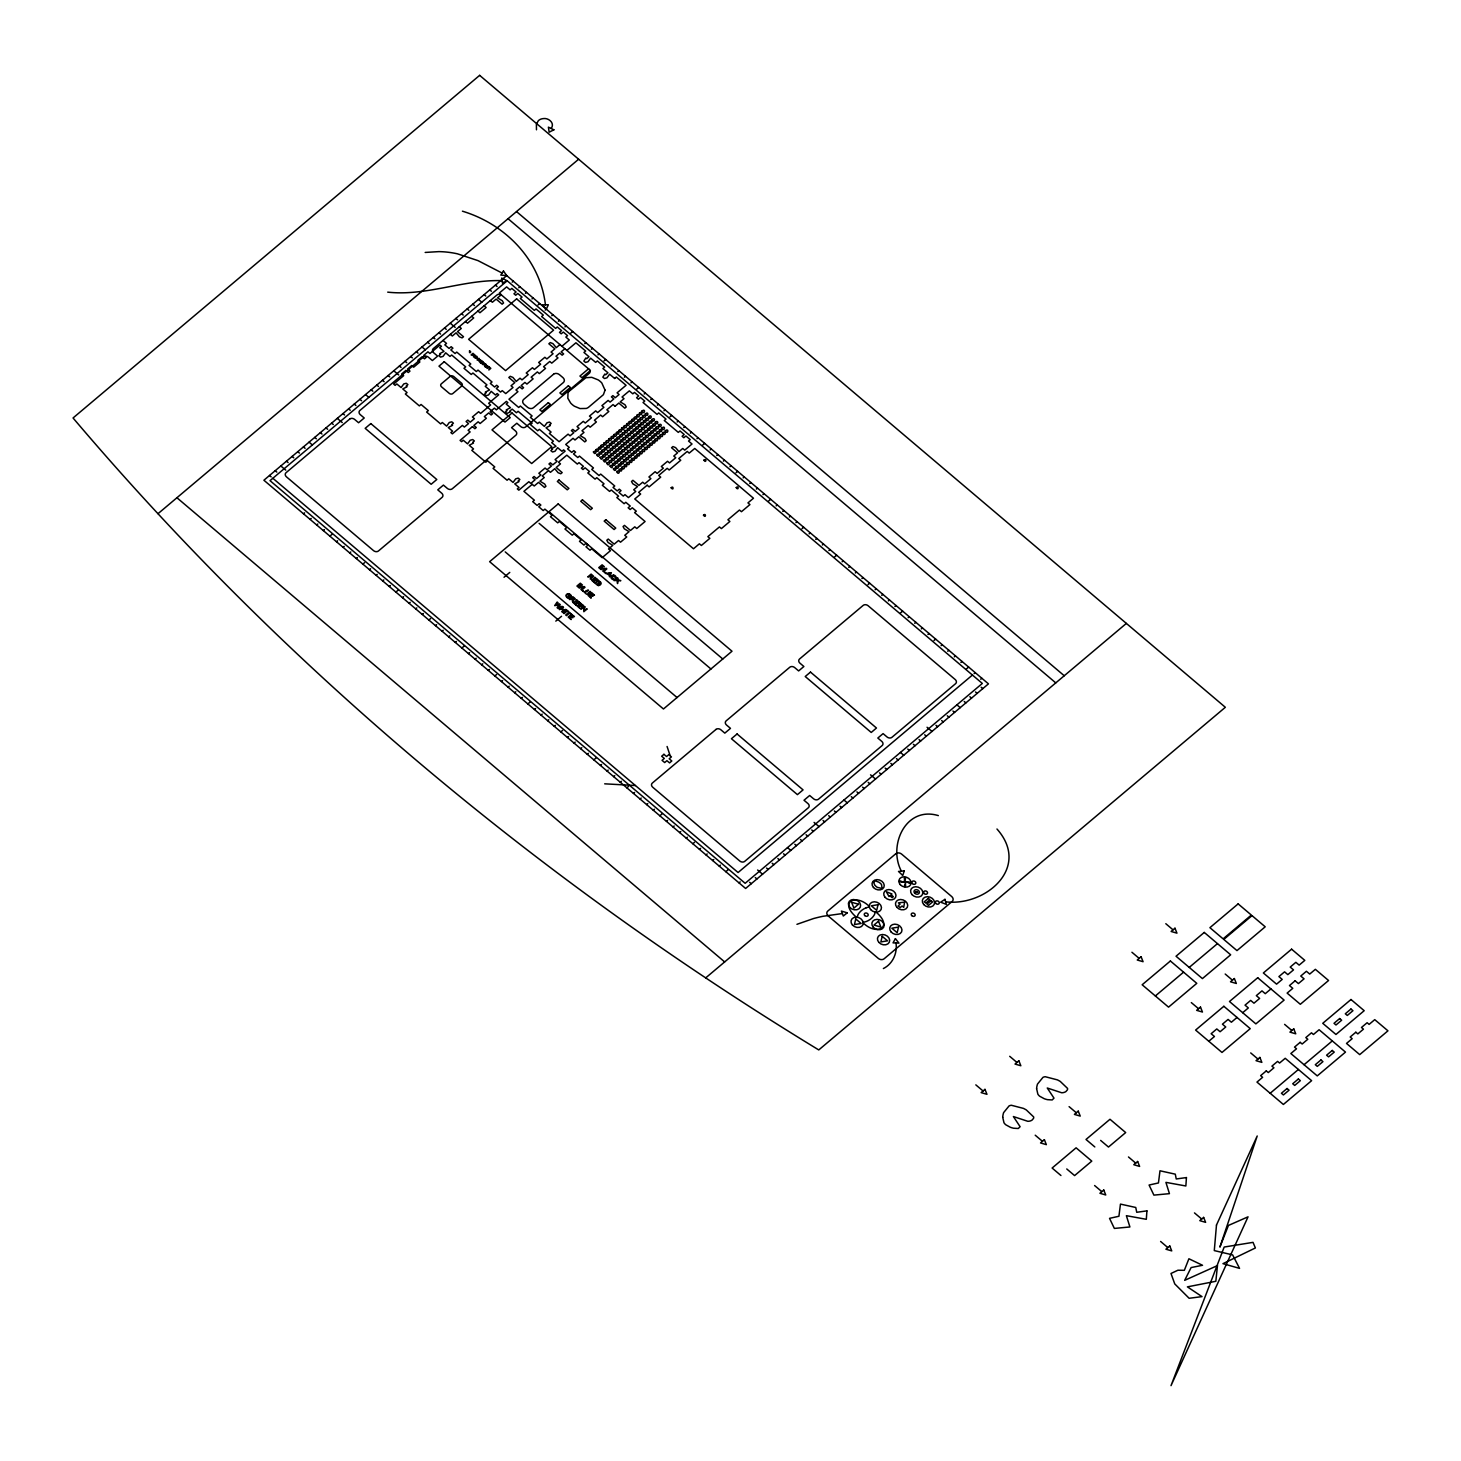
<?xml version="1.0" encoding="UTF-8"?>
<svg xmlns="http://www.w3.org/2000/svg" width="1461" height="1461" viewBox="0 0 1461 1461"><rect width="100%" height="100%" fill="white"/><g stroke="black" fill="none" stroke-linecap="round" stroke-linejoin="round"><path stroke-width="1.5" d="M590.5 577.771L590.299 579.122L591.431 578.994A5.442 4.31 21.5 0 0 591.522 578.136M572.201 600.599L572.986 602.498L573.169 601.567A5.442 4.31 21.5 0 0 573.26 600.708M857.096 917.198L858.064 914.549A21.751 17.258 21.5 0 1 866.172 907.792M875.358 912.084L874.39 914.75A21.751 17.258 21.5 0 1 866.3 921.507L863.177 922.366M546.304 309.166L548.35 304.765L542.506 304.838L546.304 309.166L545.172 310.116M551.144 128.495C555.235 123.254 548.605 117.629 543.291 118.597A9.186 7.287 21.5 0 0 538.287 120.77L536.388 124.313L536.479 129.792M479.336 360.027L479.208 358.475L477.418 358.347M477.181 358.529L477.236 360.155L479.171 360.191M474.88 356.557C474.241 361.251 480.194 354.95 474.953 356.484M484.212 365.104L484.723 366.254L485.417 365.323M586.299 591.869L588.418 590.08L585.806 590.901A7.67 6.081 21.5 0 0 585.039 591.65M158.007 513.688L578.629 159.231M512.19 282.156L513.322 281.188M518.783 287.744L519.915 286.794M525.376 293.332L526.508 292.383M469.438 350.804C472.634 351.608 468.725 354.493 469.565 351.206M531.987 298.921L533.119 297.971M538.013 304.984L539.712 303.559M481.071 361.269L482.276 361.123L480.377 362.766L478.989 361.214L480.468 359.625L481.071 361.251M303.486 513.779L304.618 512.829M485.308 366.948L487.17 365.652L488.613 366.839L487.079 368.446L487.864 366.419L485.326 366.967M310.079 519.367L311.211 518.418M551.783 315.704L552.915 314.754M316.69 524.974L317.804 524.024M558.376 321.292L559.508 320.343M323.283 530.562L324.415 529.612M564.969 326.88L566.101 325.931M329.876 536.15L332.14 534.251M570.447 333.437L572.712 331.519M560.056 344.486L556.276 347.663L552.952 343.645L550.267 342.568L548.861 343.773L554.87 348.85L551.071 352.046L553.062 353.726L546.852 358.949L544.862 357.288L538.652 362.511L540.643 364.191L534.416 369.432L532.443 367.752L526.234 372.993L528.206 374.655L521.997 379.897L520.025 378.216L516.244 381.412L512.902 377.395L510.236 376.317L508.83 377.504L514.82 382.599L511.04 385.777L513.03 387.457L505.743 393.593L502.255 390.653L500.557 392.078L496.32 388.48L498.402 386.727L496.685 385.266L494.603 387.037L490.33 383.421L492.028 381.978L478.021 370.108L476.323 371.532L469.072 365.396L470.752 363.953L456.745 352.083L455.065 353.525L450.828 349.928L452.91 348.175L451.175 346.695L449.075 348.449L444.82 344.851L446.518 343.426L443.048 340.468M562.047 346.166L569.315 340.011L565.845 337.071L567.544 335.646L563.289 332.049L561.207 333.802L559.49 332.359L561.572 330.588L557.317 326.972L555.618 328.396L541.611 316.526L543.309 315.101L536.041 308.947L534.342 310.371L520.335 298.501L522.034 297.076L517.797 293.497L515.715 295.25L513.962 293.771L516.062 292.017L511.807 288.401L510.108 289.844L506.638 286.886L499.352 293.022L501.324 294.702L497.544 297.898L502.292 300.729L503.552 302.993L502.127 304.18L496.137 299.085L492.394 302.244L490.366 300.601M564.969 348.668L561.188 351.845L563.636 353.909L562.156 355.169L559.709 353.087L555.984 356.228L557.974 357.908L551.747 363.15L549.774 361.47L543.565 366.711L545.537 368.391L539.328 373.614L537.356 371.934L531.147 377.175L533.119 378.856L526.91 384.079L524.919 382.417L521.157 385.594L523.586 387.658L522.143 388.882L519.696 386.818L515.952 389.977L517.924 391.658L508.958 399.218L518.692 407.473L520.372 406.048L532.096 415.965L530.398 417.389L537.648 423.544L539.346 422.119L544.387 426.393L547.017 422.777L549.519 422.046L551.162 423.453L549.482 424.877L550.304 425.571L546.03 427.781L551.071 432.054L549.373 433.479L559.106 441.715L568.073 434.154L570.064 435.835L573.826 432.675L571.379 430.593L572.822 429.388L575.269 431.452L579.049 428.274L577.058 426.594L583.268 421.352L585.258 423.033L591.468 417.791L589.477 416.111L595.704 410.888L597.677 412.568L603.886 407.327L601.914 405.647L608.123 400.424L610.095 402.085L613.821 398.944L611.392 396.881L612.871 395.639L615.3 397.702L619.08 394.525L617.09 392.845L626.075 385.284L616.341 377.029L614.643 378.454M336.487 541.739L337.619 540.789M566.941 350.348L575.926 342.787L585.66 351.024L583.962 352.448L588.984 356.721L586.683 358.675L585.861 357.982L583.852 361.05L585.496 362.456L588.016 361.725L590.646 358.128L595.668 362.383L597.366 360.958L604.635 367.113L602.936 368.537L607.959 372.811L605.639 374.765L604.817 374.053L602.827 377.139L604.47 378.527L606.972 377.815L609.602 374.199L614.643 378.472M343.079 547.345L344.212 546.377M584.784 343.664L585.898 342.714M349.672 552.934L350.804 551.984M591.376 349.252L592.509 348.302M356.283 558.522L357.415 557.572M597.969 354.84L599.101 353.891M362.876 564.11L364.574 562.686M604.014 360.922L605.694 359.497M369.469 569.699L370.601 568.749M611.173 366.035L612.305 365.086M376.08 575.305L377.212 574.356M617.766 371.624L618.898 370.674M382.672 580.894L383.805 579.944M624.377 377.212L625.491 376.262M389.265 586.482L390.397 585.532M630.969 382.819L632.102 381.851M615.081 406.231L618.825 403.072L624.815 408.167L626.239 406.98L624.979 404.715L620.231 401.885L624.011 398.689L622.039 397.008L629.326 390.872L632.814 393.831L634.494 392.406L638.694 395.949L636.594 397.702L638.384 399.237L640.484 397.465L644.739 401.063L643.041 402.505L657.03 414.358L658.728 412.933L665.997 419.088L664.298 420.512L678.306 432.383L680.004 430.958L684.186 434.501L682.104 436.273L683.821 437.734L685.903 435.962L690.231 439.633L688.533 441.058L692.021 443.998L684.734 450.134L682.744 448.472L678.963 451.65L675.639 447.632L672.955 446.555L671.549 447.742L677.557 452.837L673.777 456.033L675.749 457.713L669.54 462.936L667.549 461.274L661.34 466.497L663.331 468.177L657.121 473.419L655.131 471.739L648.921 476.962L650.894 478.642L644.685 483.883L642.712 482.203L638.932 485.381L632.923 480.304L631.517 481.491L632.777 483.755L637.526 486.586L633.727 489.764L635.718 491.444L628.431 497.58L624.961 494.64L623.263 496.083L618.934 492.412L621.035 490.659L619.3 489.179L617.218 490.951L613.036 487.408L614.734 485.983L600.708 474.095L599.01 475.519L591.76 469.383L593.458 467.94L579.487 456.106L577.789 457.53L573.497 453.914L575.597 452.143L573.808 450.627L571.708 452.38L567.562 448.874L569.26 447.431L565.736 444.454L573.022 438.318L574.995 439.998L578.793 436.802L584.784 441.898L586.208 440.711L584.948 438.446L580.2 435.615L583.98 432.438L581.989 430.758L588.217 425.516L590.189 427.196L596.398 421.955L594.426 420.275L600.635 415.052L602.608 416.732L608.817 411.491L606.845 409.81L613.054 404.587L615.044 406.249M395.876 592.07L398.141 590.171M636.43 389.356L638.694 387.457M402.469 597.677L403.601 596.709M644.173 393.995L645.305 393.046M409.08 603.265L410.194 602.316M650.766 399.584L651.898 398.634M415.673 608.853L416.805 607.904M657.359 405.19L658.491 404.222M422.266 614.442L423.398 613.492M663.97 410.778L665.102 409.829M428.877 620.03L430.557 618.606M669.996 416.842L671.695 415.417M435.469 625.637L436.602 624.687M677.155 421.955L678.288 421.005M504.027 577.259L509.779 572.402M442.062 631.225L443.194 630.275M683.766 427.543L684.899 426.594M448.673 636.813L449.787 635.864M690.359 433.15L691.491 432.2M455.266 642.402L456.398 641.452M696.952 438.738L698.084 437.789M461.859 648.008L464.123 646.091M702.431 445.276L704.695 443.377M468.47 653.597L469.602 652.647M710.156 449.915L711.288 448.965M475.062 659.185L476.195 658.235M716.767 455.522L717.881 454.554M481.655 664.773L482.787 663.824M723.359 461.11L724.492 460.16M568.713 597.512L568.786 595.924L570.502 597.366L569.169 598.499A3.086 2.447 21.5 0 1 566.211 596.398A2.739 2.173 21.5 0 1 566.046 595.303A2.995 2.374 21.5 0 1 569.333 593.823M488.266 670.38L489.398 669.412M729.952 466.698L731.084 465.749M605.493 573.369L604.087 571.214L606.845 568.895L606.041 568.201L602.717 571.014L609.127 575.141L609.547 576.803L611.41 572.694L605.676 573.516M588.053 592.947L589.934 591.358L590.737 592.034L588.966 593.55A7.579 6.027 21.5 0 1 588.053 594.225M555.801 621.126L561.554 616.268M494.859 675.968L496.557 674.544M735.997 472.761L737.677 471.337M501.452 681.556L502.584 680.607M743.156 477.875L744.288 476.925M508.063 687.145L509.195 686.195M749.749 483.481L750.881 482.532M514.656 692.733L515.788 691.784M756.36 489.07L757.474 488.12M521.248 698.34L522.381 697.39M762.952 494.658L764.085 493.708M527.859 703.928L530.124 702.029M768.431 501.196L770.678 499.297M534.452 709.516L535.584 708.567M776.156 505.853L777.289 504.885M541.063 715.105L542.177 714.155M782.749 511.441L783.881 510.492M547.656 720.711L548.788 719.743M789.342 517.03L790.474 516.08M554.249 726.3L555.381 725.35M795.953 522.618L797.085 521.668M560.86 731.888L562.54 730.463M801.979 528.699L803.678 527.257M567.452 737.476L568.585 736.527M809.138 533.813L810.271 532.863M574.045 743.065L575.177 742.115M815.749 539.401L816.882 538.452M580.656 748.671L581.77 747.722M822.342 544.99L823.474 544.04M587.249 754.26L588.381 753.31M828.935 550.578L830.067 549.628M593.842 759.848L596.106 757.949M834.414 557.134L836.678 555.235M600.453 765.436L601.585 764.487M842.139 561.773L843.271 560.823M607.045 771.043L608.178 770.093M848.75 567.361L849.864 566.411M613.638 776.631L614.771 775.681M855.342 572.949L856.475 572M620.249 782.219L621.382 781.27M861.935 578.556L863.067 577.588M626.842 787.808L628.54 786.383M867.98 584.619L869.66 583.195M633.435 793.414L634.567 792.446M875.139 589.733L876.271 588.783M640.046 799.003L641.178 798.053M881.732 595.321L882.864 594.371M646.639 804.591L647.771 803.641M888.343 600.909L889.457 599.96M653.231 810.179L654.364 809.23M894.936 606.516L896.068 605.566M659.842 815.768L662.107 813.868M900.414 613.054L902.661 611.155M666.435 821.374L667.567 820.425M908.139 617.693L909.272 616.743M673.046 826.963L674.16 826.013M914.732 623.281L915.864 622.331M679.639 832.551L680.771 831.601M921.325 628.887L922.457 627.92M686.232 838.139L687.364 837.19M927.936 634.476L929.068 633.526M692.843 843.746L694.523 842.303M933.963 640.539L935.661 639.114M699.435 849.334L700.568 848.384M941.121 645.652L942.254 644.703M706.028 854.922L707.161 853.973M947.732 651.241L948.865 650.291M712.639 860.511L713.753 859.561M954.325 656.847L955.457 655.898M719.232 866.099L720.364 865.149M960.936 662.436L962.05 661.486M725.825 871.706L728.089 869.788M966.397 668.974L968.661 667.074M972.423 675.055L738.079 872.527L272.842 478.258M974.122 673.612L975.254 672.663M739.029 882.882L740.161 881.933M980.733 679.219L981.847 678.269M705.736 977.866L1126.358 623.409M1155.341 995.964L1183.574 972.168M1189.236 967.401L1217.47 943.623M1208.795 1041.255L1214.456 1036.506L1211.151 1033.712L1216.794 1028.946L1220.099 1031.74L1225.742 1026.992L1222.437 1024.179L1228.08 1019.431L1231.386 1022.225L1237.029 1017.459M1242.69 1012.71L1248.333 1007.944L1245.028 1005.15L1250.671 1000.401L1253.976 1003.196L1259.619 998.429L1256.332 995.635L1261.975 990.868L1265.263 993.681L1270.924 988.914M1270.175 1093.266L1298.409 1069.47M1304.052 1064.722L1332.286 1040.926M604.306 568.256L601.147 569.644M582.482 586.628L579.378 588.053M883.375 968.552C892.671 964.023 897.584 953.047 895.977 943.002M796.939 924.32L813.594 918.531A178.205 141.388 21.5 0 1 822.963 916.284L842.358 913.563M866.136 907.756L869.277 906.934M425.169 252.443L438.866 251.621A77.981 61.873 21.5 0 1 457.348 253.794L477.966 260.606L502.127 273.061M909.436 882.992L909.436 882.992A3.105 2.447 21.5 0 1 910.166 883.028L910.203 883.047M945.651 901.839C985.718 906.532 1031.156 867.505 996.968 829.008M909.052 883.01L906.66 881.841M502.091 280.64C463.429 279.398 426.448 296.4 387.713 292.145M904.432 880.508L905.564 878.737M613.51 575.817L615.738 577.917A2.557 2.027 21.5 0 0 616.012 577.058A2.52 1.991 21.5 0 0 613.364 575.031M604.69 783.826L635.407 785.525M905.601 883.503L904.487 885.713A3.105 2.447 21.5 0 1 904.56 886.206M938.346 815.603C905.564 805.76 887.813 845.7 901.382 871.176M899.739 880.946L899.775 880.946A3.105 2.447 21.5 0 0 900.451 880.983L903.3 882.188M462.425 211.188C505.141 224.044 540.132 259.528 545.428 304.801M485.436 364.373C487.609 367.131 485.472 362.018 484.358 364.428A2.465 1.954 21.5 0 0 484.668 365.086L484.851 365.433M591.522 577.625L593.641 576.474A4.474 3.561 21.5 0 0 592.746 575.524L591.102 574.1L587.724 576.949L590.098 576.584M573.26 600.197L575.378 599.047A4.474 3.561 21.5 0 0 574.483 598.115L572.822 596.691L569.461 599.521L571.835 599.174M869.204 906.277C855.562 893.109 838.669 902.094 856.329 917.143M863.25 923.005C876.892 936.191 893.785 927.205 876.125 912.157M600.727 569.315L598.754 567.653L602.115 564.823L603.703 566.156A6.611 5.241 21.5 0 1 604.324 566.74L604.343 566.758M578.848 587.651L576.931 586.044L580.309 583.195L581.898 584.546A6.611 5.241 21.5 0 1 582.501 585.112L582.537 585.149M601.037 568.639L600.124 567.854L601.676 567.672A5.333 4.237 21.5 0 1 602.297 568.219M579.305 587.085L578.3 586.245L579.871 586.044A5.333 4.237 21.5 0 1 580.474 586.61M597.366 584.163L599.302 582.026A4.365 3.47 21.5 0 1 599.814 582.501M516.518 211.589L1064.247 675.749M508.044 218.712L1055.773 682.89M501.068 280.366L502.712 281.754M981.153 687.218L982.815 688.606M495.425 285.114L497.069 286.52M975.51 691.966L977.153 693.372M489.782 289.881L491.426 291.269M969.867 696.733L971.51 698.121M484.121 294.629L485.782 296.035M964.223 701.481L965.867 702.887M478.477 299.395L481.783 302.19M956.918 704.841L960.224 707.654M484.157 305.824L486.129 307.504L479.92 312.745L477.948 311.065M472.834 304.162L474.478 305.55M952.919 711.014L954.563 712.402M467.191 308.91L468.835 310.316M947.276 715.762L948.919 717.168M471.739 316.306L473.711 317.968L467.502 323.21L465.511 321.53M461.53 313.677L463.192 315.065M941.633 720.529L943.276 721.917M455.887 318.425L457.549 319.831M935.971 725.277L937.633 726.683M1165.805 923.699L1173.037 929.835M1225.195 974.03L1232.427 980.167M1284.603 1024.362L1291.834 1030.498M459.302 326.771L461.292 328.451L457.512 331.629L463.521 336.724L462.096 337.911L459.43 336.834L456.088 332.816L452.307 336.012L450.335 334.332M450.244 323.191L455.193 327.392M927.041 727.249L931.99 731.431M444.601 327.94L446.244 329.346M924.685 734.792L926.329 736.198M438.957 332.706L440.601 334.112M919.042 739.558L920.686 740.964M433.296 337.473L434.958 338.861M913.399 744.325L915.043 745.713M427.653 342.221L429.297 343.627M907.738 749.073L909.399 750.479M422.01 346.988L425.315 349.782M900.451 752.433L903.738 755.227M1131.928 952.262L1139.16 958.379M1191.318 1002.593L1198.55 1008.711M1250.707 1052.924L1257.939 1059.042M416.367 351.736L418.01 353.142M896.451 758.588L898.095 759.994M410.705 356.502L412.367 357.89M890.808 763.354L892.452 764.742M405.062 361.251L406.724 362.657M885.147 768.102L886.809 769.509M399.419 366.017L401.063 367.423M879.504 772.869L881.166 774.275M393.776 370.784L398.725 374.966M870.555 774.841L875.504 779.023M548.952 511.679L722.793 659.002M388.133 375.532L389.777 376.938M868.218 782.384L869.861 783.79M382.472 380.298L384.133 381.686M862.574 787.15L864.218 788.538M602.535 567.434L601.585 566.631L603.174 566.667M376.828 385.047L378.49 386.453M856.913 791.899L858.575 793.305M539.091 523.348L710.941 668.992M600.142 581.77L598.7 580.547L595.321 583.377L596.818 584.656A3.068 2.429 21.5 0 0 598.407 585.551M592.253 576.036L591.34 575.269L591.066 576.492M371.185 389.813L372.829 391.201M851.27 796.665L852.932 798.053M365.542 394.58L368.829 397.374M843.983 800.025L847.27 802.82M580.729 585.806L579.78 585.003L581.35 585.039M359.899 399.328L361.543 400.734M839.984 806.18L841.627 807.586M354.238 404.094L355.9 405.482M834.341 810.946L835.984 812.334M573.99 598.626L573.077 597.841L572.803 599.065A2.812 2.228 21.5 0 0 573.461 599.576M348.595 408.843L350.238 410.249M828.679 815.695L830.341 817.101M342.951 413.609L344.595 414.997M823.036 820.461L824.68 821.849M505.214 551.893L677.064 697.536M337.308 418.357L342.258 422.558M814.087 822.415L819.037 826.616M331.647 423.124L333.309 424.512M811.75 829.976L813.393 831.382M326.004 427.89L327.666 429.278M806.088 834.742L807.75 836.13M320.361 432.639L322.004 434.045M800.445 839.491L802.107 840.897M314.718 437.405L316.361 438.793M794.802 844.257L796.446 845.645M309.075 442.153L312.362 444.948M787.497 847.617L790.803 850.412M303.413 446.92L305.075 448.308M783.516 853.772L785.16 855.16M297.77 451.668L299.414 453.074M777.855 858.52L779.517 859.926M1009.697 1056.303L1016.929 1062.439M1069.087 1106.634L1076.319 1112.771M1128.476 1156.966L1135.708 1163.102M1194.477 1212.904L1201.709 1219.022M1100.644 1140.402L1108.479 1147.049L1125.682 1132.567L1109.995 1119.272L1086.016 1139.47L1094.819 1146.94M292.127 456.435L293.771 457.841M772.212 863.287L773.855 864.693M286.484 461.201L288.127 462.589M766.568 868.053L768.212 869.441M280.822 465.949L285.772 470.15M757.62 870.007L762.569 874.208M275.179 470.716L276.841 472.104M755.264 877.568L756.926 878.956M269.536 475.464L271.18 476.87M749.621 882.316L751.283 883.722M975.82 1084.866L983.052 1090.983M1035.21 1135.197L1042.442 1141.315M1094.599 1185.528L1101.831 1191.646M1160.6 1241.448L1167.814 1247.584M1066.749 1168.964L1074.602 1175.594L1091.787 1161.111L1076.1 1147.816L1052.121 1168.033L1060.942 1175.502M176.927 497.744L724.656 961.922M667.074 746.48L670.161 755.757M571.306 595.741L571.178 596.727L568.731 594.59A1.863 1.479 21.5 0 0 568.019 597.512M569.26 593.988A2.739 2.173 21.5 0 1 571.196 595.686M588.107 594.463A2.338 1.863 21.5 0 1 585.331 592.801M585.057 592.837A1.936 1.534 21.5 0 1 584.857 592.198M599.923 583.505A2.265 1.79 21.5 0 1 598.48 584.418M600.124 581.788A4.219 3.342 21.5 0 1 600.891 582.501L601.11 583.231A2.538 2.009 21.5 0 1 600.909 584.053A3.506 2.776 21.5 0 1 598.444 585.514M591.742 577.004A2.812 2.228 21.5 0 1 591.139 576.456M612.944 579.36A2.411 1.899 21.5 0 0 614.314 579.104L611.739 577.387A2.502 1.991 21.5 0 1 613.547 575.89M612.871 579.56A2.703 2.155 21.5 0 1 613.364 575.287M905.436 884.562A2.557 2.027 21.5 0 1 904.962 886.663M907.975 882.006A2.557 2.027 21.5 0 1 910.568 882.754M901.967 881.987A2.557 2.027 21.5 0 1 899.373 881.239M905.455 878.28A3.105 2.447 21.5 0 1 905.382 877.787M904.505 879.431A2.557 2.027 21.5 0 1 904.98 877.33M1002.721 1117.245L1003.963 1122.705A8.145 6.465 21.5 0 0 1005.825 1124.806L1010.3 1127.253A18.792 14.92 21.5 0 0 1013.587 1128.221L1018.299 1128.495L1020.107 1126.705L1013.386 1116.551L1027.795 1121.299A8.072 6.41 21.5 0 0 1032.05 1120.112L1033.511 1118.395A3.89 3.086 21.5 0 0 1033.658 1116.935L1026.334 1109.958A43.118 34.206 21.5 0 0 1023.485 1108.406L1011.359 1105.265A8.51 6.757 21.5 0 0 1009.113 1105.886L1003.634 1112.606A27.083 21.495 21.5 0 0 1002.776 1116.624L1002.721 1117.245M1036.616 1088.701L1037.858 1094.143A8.145 6.465 21.5 0 0 1039.702 1096.243L1044.195 1098.69A18.792 14.92 21.5 0 0 1047.464 1099.658L1052.194 1099.95L1053.984 1098.142L1047.263 1088.007L1061.672 1092.755A8.072 6.41 21.5 0 0 1065.927 1091.55L1067.388 1089.851A3.89 3.086 21.5 0 0 1067.534 1088.39L1060.229 1081.396A43.118 34.206 21.5 0 0 1057.38 1079.862L1045.236 1076.72A8.51 6.757 21.5 0 0 1042.99 1077.341L1037.511 1084.062A27.083 21.495 21.5 0 0 1036.653 1088.061L1036.616 1088.701M605.055 390.142L603.393 394.689L588.728 407.108A9.003 7.141 21.5 0 1 586.281 408.441L580.017 408.569L574.447 406.231A15.669 12.437 21.5 0 1 570.594 402.962L567.836 398.25L568 392.954A9.003 7.141 21.5 0 1 569.589 390.891L585.916 377.705L591.778 377.34L598.152 379.878A15.687 12.437 21.5 0 1 601.822 383.001L605.055 390.142M873.532 882.134L874.737 885.056A9.716 7.707 21.5 0 0 877.349 887.375L882.097 888.452L881.513 884.526A9.716 7.707 21.5 0 0 878.901 882.207L875.358 880.892L873.532 882.134M903.793 881.768C906.806 885.439 905.984 878.499 903.793 881.768M915.609 891.721L917.782 892.269L915.627 891.594M1146.922 1210.877L1146.319 1219.314L1126.376 1215.68L1129.901 1226.966L1114.359 1228.427L1109.538 1218.346L1118.925 1216.264L1120.459 1204.101L1135.763 1207.48L1136.731 1212.283L1146.922 1210.877M1186.442 1177.566L1185.857 1185.985L1165.915 1182.369L1169.439 1193.655L1153.898 1195.116L1149.077 1185.035L1158.445 1182.953L1159.997 1170.791L1175.283 1174.169L1176.251 1178.972L1186.442 1177.566M593.422 451.942C595.778 456.946 597.695 448.49 593.422 451.942M595.978 449.787C598.59 454.718 599.905 446.39 596.015 449.659M596.764 454.755C598.937 459.685 601.256 451.577 596.782 454.645M598.535 447.632C600.946 452.618 602.663 444.235 598.535 447.632M599.302 452.6C601.64 457.603 603.576 449.166 599.302 452.6M600.087 457.585C602.206 462.498 604.653 454.389 600.106 457.457M601.092 445.477C603.356 450.426 605.438 442.263 601.11 445.368M601.859 450.445C604.05 455.357 606.352 447.285 601.895 450.335M602.644 455.43C604.763 460.343 607.228 452.271 602.663 455.302M603.649 443.322C605.822 448.271 608.16 440.108 603.667 443.213M603.411 460.398C605.712 465.402 607.739 456.964 603.411 460.398M604.416 448.308C606.753 453.275 608.707 444.911 604.416 448.308M605.183 453.275C607.52 458.261 609.529 449.878 605.183 453.275M606.205 441.167C608.488 446.171 610.588 437.77 606.205 441.167M605.968 458.243C608.342 463.228 610.168 454.846 605.968 458.243M606.972 446.153C609.602 451.084 610.862 442.774 606.991 446.025M606.735 463.21C608.927 468.159 611.191 459.996 606.753 463.1M607.739 451.12C609.913 456.051 612.305 447.924 607.776 451.011M608.762 439.031C611.008 443.98 613.109 435.798 608.78 438.903M608.525 456.088C610.844 461.073 612.816 452.709 608.525 456.088M609.529 443.998C612.287 448.965 613.218 440.455 609.529 443.998M609.292 461.073C611.575 466.041 613.638 457.713 609.292 461.073M610.296 448.965C613.017 453.969 614.15 445.349 610.296 448.965M611.301 436.876C613.675 441.843 615.556 433.479 611.301 436.876M610.059 466.041C612.871 471.008 613.675 462.516 610.059 466.041M611.082 453.933C613.437 458.937 615.337 450.499 611.082 453.933M612.086 441.843C614.46 446.829 616.341 438.428 612.086 441.843M611.849 458.918C614.04 463.849 616.305 455.704 611.867 458.791M612.853 446.81C615.026 451.759 617.382 443.596 612.871 446.701M613.857 434.721C616.012 439.651 618.405 431.506 613.894 434.593M612.616 463.886C614.789 468.817 617.126 460.672 612.634 463.758M613.62 451.796C615.793 456.709 618.131 448.6 613.657 451.668M614.643 439.688C616.944 444.674 619.007 436.291 614.643 439.688M613.401 468.853C615.72 473.839 617.656 465.456 613.401 468.853M614.405 456.763C617.108 461.749 618.259 453.166 614.405 456.763M615.41 444.655C617.766 449.641 619.665 441.277 615.41 444.655M616.414 432.566C619.117 437.569 620.231 428.968 616.414 432.566M615.172 461.731C617.528 466.716 619.427 458.334 615.172 461.731M616.177 449.641C618.478 454.627 620.541 446.208 616.177 449.641M617.181 437.533C619.537 442.537 621.455 434.118 617.181 437.533M615.939 466.698C618.167 471.629 620.377 463.521 615.976 466.589M616.962 454.608C619.099 459.539 621.509 451.394 616.98 454.481M617.966 442.519C620.213 447.468 622.349 439.268 617.985 442.391M618.971 430.411C621.71 435.378 622.696 426.904 618.971 430.411M616.725 471.684C618.953 476.615 621.126 468.451 616.743 471.556M617.729 459.576C619.829 464.525 622.331 456.343 617.747 459.466M618.734 447.486C621.071 452.453 623.025 444.126 618.734 447.486M619.738 435.378C621.984 440.345 624.103 432.127 619.774 435.268M618.496 464.543C620.87 469.547 622.77 461.11 618.496 464.543M619.501 452.453C622.222 457.403 623.372 448.965 619.501 452.453M620.523 440.364C622.897 445.368 624.742 436.912 620.523 440.364M621.528 428.256C623.719 433.186 626.002 425.078 621.546 428.146M619.281 469.529C621.637 474.515 623.537 466.132 619.281 469.529M620.286 457.421C622.623 462.443 624.541 453.987 620.286 457.421M621.29 445.331C623.61 450.317 625.582 441.934 621.29 445.331M622.295 433.241C624.614 438.227 626.586 429.844 622.295 433.241M621.053 462.406C623.463 467.41 625.235 458.937 621.053 462.406M622.057 450.298C624.395 455.302 626.385 446.883 622.057 450.298M623.08 438.209C625.472 443.213 627.244 434.775 623.08 438.209M624.084 426.101C626.459 431.105 628.303 422.686 624.084 426.101M621.82 467.374C623.975 472.323 626.367 464.141 621.856 467.246M622.843 455.266C625.034 460.197 627.262 452.088 622.861 455.156M623.847 443.176C626.385 448.125 627.865 439.779 623.865 443.067M624.851 431.086C627.116 436.017 629.216 427.872 624.87 430.958M623.61 460.252C625.783 465.201 628.102 457.019 623.628 460.124M624.614 448.143C626.787 453.074 629.125 444.966 624.651 448.034M625.618 436.054C627.792 440.985 630.166 432.821 625.655 435.926M626.641 423.964C628.796 428.877 631.134 420.768 626.659 423.836M624.377 465.219C627.079 470.223 628.157 461.639 624.377 465.219M625.399 453.129C627.7 458.115 629.709 449.714 625.399 453.129M626.404 441.021C628.76 446.025 630.604 437.624 626.404 441.021M627.408 428.931C629.764 433.935 631.682 425.48 627.408 428.931M626.166 458.097C628.54 463.064 630.367 454.718 626.166 458.097M627.171 445.989C629.874 451.011 631.024 442.373 627.171 445.989M628.175 433.899C630.549 438.884 632.43 430.52 628.175 433.899M629.18 421.809C631.499 426.795 633.508 418.394 629.18 421.809M626.933 463.064C629.563 467.958 630.823 459.777 626.952 462.954M627.938 450.974C630.075 455.905 632.503 447.778 627.974 450.846M628.96 438.866C631.298 443.852 633.252 435.488 628.96 438.866M629.965 426.776C632.321 431.78 634.238 423.343 629.965 426.776M628.723 455.942C630.915 460.872 633.179 452.746 628.741 455.832M629.728 443.852C631.882 448.764 634.257 440.692 629.746 443.724M630.732 431.744C632.869 436.693 635.279 428.511 630.75 431.634M631.736 419.654C633.946 424.585 636.174 416.476 631.773 419.526M629.49 460.909C631.663 465.84 634.001 457.713 629.508 460.799M630.495 448.819C632.668 453.75 635.024 445.642 630.531 448.691M631.499 436.711C633.672 441.642 636.028 433.515 631.536 436.602M632.522 424.621C634.695 429.571 637.014 421.389 632.54 424.512M631.28 453.787C633.581 458.791 635.645 450.353 631.28 453.787M632.284 441.697C634.64 446.682 636.539 438.3 632.284 441.697M633.289 429.589C635.626 434.611 637.544 426.155 633.289 429.589M634.293 417.499C636.631 422.485 638.585 414.102 634.293 417.499M632.047 458.754C634.403 463.758 636.302 455.339 632.047 458.754M633.051 446.664C635.352 451.668 637.416 443.231 633.051 446.664M634.056 434.574C636.412 439.578 638.311 431.141 634.056 434.574M635.078 422.466C637.416 427.452 639.37 419.07 635.078 422.466M633.818 451.632C635.919 456.544 638.457 448.49 633.855 451.522M634.841 439.542C637.489 444.473 638.713 436.145 634.859 439.414M635.845 427.434C638.037 432.365 640.302 424.256 635.864 427.324M636.85 415.344C639.443 420.293 640.795 411.965 636.868 415.234M634.604 456.617C636.759 461.548 639.114 453.385 634.622 456.489M635.608 444.509C637.726 449.422 640.228 441.368 635.626 444.4M636.612 432.419C638.859 437.369 640.977 429.169 636.649 432.292M637.617 420.311C639.735 425.242 642.219 417.152 637.653 420.202M636.375 449.477C638.694 454.462 640.703 446.098 636.375 449.477M637.398 437.387C639.772 442.409 641.616 433.935 637.398 437.387M638.402 425.297C641.123 430.246 642.219 421.772 638.402 425.297M639.407 413.189C641.963 418.12 643.424 409.865 639.425 413.079M637.16 454.462C639.461 459.448 641.452 451.029 637.16 454.462M638.165 442.354C640.484 447.358 642.456 438.939 638.165 442.354M639.169 430.264C641.562 435.25 643.37 426.849 639.169 430.264M640.174 418.156C642.475 423.16 644.538 414.723 640.174 418.156M638.932 447.34C641.251 452.326 643.278 443.925 638.932 447.34M639.936 435.232C642.383 440.236 644.045 431.817 639.936 435.232M640.959 423.142C643.37 428.146 645.105 419.691 640.959 423.142M641.963 411.034C644.301 416.02 646.255 407.637 641.963 411.034M639.717 452.307C641.927 457.238 644.173 449.111 639.735 452.179M640.722 440.199C642.913 445.148 645.159 436.985 640.74 440.09M641.726 428.11C643.936 433.04 646.164 424.914 641.744 428M642.73 416.02C644.831 420.914 647.369 412.86 642.749 415.892M641.489 445.185C643.662 450.116 645.981 441.971 641.507 445.057M642.493 433.077C644.666 438.026 647.022 429.881 642.53 432.967M643.497 420.987C645.671 425.918 648.027 417.791 643.534 420.859M642.256 450.152C644.575 455.156 646.602 446.719 642.256 450.152M643.278 438.063C645.616 443.048 647.533 434.647 643.278 438.063M644.283 425.955C647.04 430.94 648.008 422.393 644.283 425.955M645.287 413.865C647.588 418.85 649.634 410.468 645.287 413.865M644.045 443.03C646.365 448.034 648.337 439.56 644.045 443.03M645.05 430.922C647.387 435.908 649.341 427.543 645.05 430.922M646.054 418.832C648.355 423.836 650.382 415.417 646.054 418.832M644.812 447.997C647.333 452.928 648.921 444.619 644.849 447.888M645.817 435.908C648.027 440.838 650.273 432.693 645.853 435.78M646.839 423.8C649.579 428.767 650.602 420.275 646.839 423.8M646.602 440.875C649.049 445.861 650.711 437.478 646.602 440.875M647.607 428.785C650.163 433.716 651.606 425.388 647.625 428.657M648.611 416.677C650.821 421.608 653.067 413.5 648.647 416.568M647.369 445.842C649.561 450.792 651.862 442.628 647.387 445.733M648.374 433.753C650.547 438.684 652.903 430.557 648.41 433.625M649.396 421.645C651.588 426.594 653.871 418.43 649.414 421.535M649.159 438.72C651.496 443.706 653.414 435.341 649.159 438.72M650.163 426.63C652.483 431.616 654.455 423.197 650.163 426.63M649.926 443.687C652.19 448.691 654.345 440.272 649.926 443.687M650.93 431.598C653.651 436.602 654.747 428 650.93 431.598M651.935 419.508C654.309 424.475 656.172 416.111 651.935 419.508M651.716 436.565C654.291 441.514 655.642 433.168 651.734 436.455M652.72 424.475C654.966 429.406 657.121 421.279 652.738 424.347M652.483 441.532C654.583 446.463 657.085 438.373 652.501 441.423M653.487 429.443C655.715 434.392 657.907 426.21 653.505 429.333M654.254 434.41C657.03 439.377 657.925 430.904 654.254 434.41M655.277 422.32C657.998 427.269 659.148 418.796 655.277 422.32M655.039 439.396C657.742 444.381 658.893 435.78 655.039 439.396M656.044 427.288C658.4 432.273 660.299 423.909 656.044 427.288M656.811 432.273C659.148 437.241 661.121 428.877 656.811 432.273M657.596 437.241C659.769 442.172 662.107 434.045 657.614 437.113M658.601 425.133C660.737 430.082 663.148 421.9 658.619 425.023M659.368 430.118C661.742 435.104 663.623 426.703 659.368 430.118M660.135 435.086C662.509 440.071 664.39 431.689 660.135 435.086M661.924 427.963C664.262 432.967 666.179 424.53 661.924 427.963M662.691 432.931C664.956 437.88 667.074 429.698 662.728 432.821M665.248 430.776C667.421 435.707 669.759 427.598 665.266 430.666M671.147 487.791C673.831 491.608 673.576 484.815 671.147 487.791M703.91 460.178C706.047 464.032 707.069 457.439 703.91 460.178M703.49 515.185C705.9 519.057 706.266 512.3 703.49 515.185M736.234 487.59C738.572 491.499 739.029 484.668 736.234 487.59M1216.483 1225.03L1214.292 1250.598L1232.627 1254.889L1239.549 1268.367L1222.967 1263.655L1255.383 1247.968L1253.027 1242.361L1224.19 1247.037L1171.01 1385.649L1248.041 1216.83L1228.427 1225.45L1219.898 1247.11L1257.209 1135.982L1216.483 1225.03M1217.47 1265.573L1215.844 1281.279L1187.409 1286.867L1202.001 1296.619L1189.126 1298.281L1174.754 1283.909L1170.992 1273.481L1177.913 1270.23L1184.341 1270.321L1188.907 1258.761L1202.531 1265.281L1191.117 1267.564L1184.67 1280.347L1217.47 1265.573M904.56 902.168L903.72 907.372L902.094 905.984L900.159 907.61L898.095 905.875L900.031 904.249L898.405 902.861L904.56 902.168M618.058 580.51L617.546 583.578L616.98 580.455L613.985 580.565L617.346 577.716L618.149 578.41L616.67 579.652L620.834 580.674L618.058 580.51M584.857 606.881L584.254 610.077L587.194 608.872L583.834 611.702L583.633 607.867L580.711 609.054L584.071 606.205L584.857 606.881M855.762 918.951L854.466 924.539L861.113 923.48L855.762 918.951M878.006 904.761L876.691 910.349L871.34 905.82L877.97 904.724M882.188 936.318L880.892 941.907L887.539 940.847L882.188 936.318M898.497 927.132L897.182 932.721L891.831 928.192L898.46 927.114M904.249 870.902L902.752 875.504L898.515 871.45L904.249 870.902M610.187 572.968L609.456 574.465L608.415 573.589L610.187 572.968M474.441 354.475L473.62 356.1L475.482 355.37L473.547 356.995L473.674 354.822L471.118 354.932L473.054 353.306L472.159 354.877L474.441 354.475M895.41 938.656L893.018 942.875L898.935 943.112L895.41 938.656M558.887 604.964L557.116 607.685L558.102 608.525L562.321 606.406L558.595 607.246L560.257 604.671L559.289 603.85L556.239 605.183L557.992 602.736L557.171 602.042L554.669 605.621L558.887 604.964M503.461 271.015L500.776 275.088L506.711 275.599L988.458 683.858L745.621 888.471L263.893 480.231L506.711 275.599L503.461 271.015M479.646 75.351L73.05 417.974C284.731 667.75 539.346 879.851 818.763 1049.929L1225.341 707.288L479.646 75.351M507.186 280.786L270.011 480.651L745.147 883.302L982.322 683.438L507.186 280.786L501.707 278.12L502.456 283.142L507.186 280.786M405.848 370.455L401.684 373.961L403.656 375.641L393.63 384.079L395.127 385.357L396.826 383.933L401.118 387.567L403.747 383.951L406.249 383.239L407.911 384.627L406.231 386.051L407.053 386.745L402.761 388.955L407.053 392.589L405.354 394.013L419.362 405.902L421.06 404.478L428.329 410.614L426.63 412.057L440.638 423.927L442.336 422.503L446.628 426.137L449.257 422.521L451.759 421.809L453.421 423.197L451.741 424.621L452.563 425.315L448.271 427.525L452.563 431.159L450.865 432.584L452.362 433.862L462.388 425.407L464.361 427.087L468.543 423.58L466.096 421.517L467.776 420.092L470.223 422.156L474.387 418.65L472.414 416.969L478.624 411.728L480.596 413.408L490.622 404.971L488.65 403.291L498.676 394.835L497.178 393.557L495.48 395L491.188 391.347L488.558 394.963L486.038 395.694L484.395 394.287L486.075 392.863L485.253 392.169L489.526 389.959L485.253 386.325L486.933 384.9L472.944 373.03L471.246 374.454L463.977 368.3L465.675 366.875L451.668 355.005L449.97 356.429L445.678 352.795L443.048 356.393L440.528 357.123L438.884 355.717L440.565 354.292L439.743 353.599L444.016 351.389L439.743 347.755L441.441 346.33L439.944 345.07L429.918 353.507L427.945 351.827L423.763 355.352L426.21 357.415L424.512 358.84L422.083 356.776L417.919 360.283L419.891 361.963L413.682 367.186L411.692 365.524L407.528 369.03L409.975 371.094L408.276 372.518L405.848 370.455M349.709 419.051L286.064 472.688A3.561 2.831 21.5 0 0 286.447 476.834L373.559 550.651A3.561 2.831 21.5 0 0 378.454 550.98L442.099 497.361A3.561 2.831 21.5 0 0 441.715 493.215L437.77 489.855L443.413 485.089L447.376 488.449A3.561 2.831 21.5 0 0 452.271 488.778L515.916 435.159A3.561 2.831 21.5 0 0 515.532 431.013L511.569 427.653L516.829 423.233L520.773 426.594A3.561 2.831 21.5 0 0 525.686 426.922L589.331 373.286A3.561 2.831 21.5 0 0 588.947 369.158L501.835 295.323A3.561 2.831 21.5 0 0 496.941 294.994L433.296 348.631A3.561 2.831 21.5 0 0 433.68 352.777L437.624 356.119L432.383 360.557L428.42 357.196A3.561 2.831 21.5 0 0 423.526 356.868L359.881 410.486A3.561 2.831 21.5 0 0 360.264 414.632L364.227 417.992L358.566 422.74L354.621 419.398A3.561 2.831 21.5 0 0 349.709 419.051M516.628 298.848L468.616 339.299L505.579 370.619L553.573 330.168L516.628 298.848M370.82 423.58L365.177 428.347L431.159 484.267L436.802 479.5L370.82 423.58M444.235 361.725L438.976 366.145L504.976 422.065L510.218 417.645L444.235 361.725M450.225 376.335L441.295 383.859A2.593 2.045 21.5 0 0 441.569 386.873L449.203 393.338A2.593 2.045 21.5 0 0 452.764 393.575L461.694 386.051A2.593 2.045 21.5 0 0 461.42 383.038L453.787 376.573A2.593 2.045 21.5 0 0 450.225 376.335M482.769 361.543L480.852 363.168L482.952 363.661C480.706 366.565 486.787 361.36 483.299 363.351L482.769 361.543M489.325 367.095L488.887 369.98L490.805 368.355L489.325 367.095M472.433 426.649L468.123 430.283L470.113 431.945L460.087 440.4L461.585 441.66L463.265 440.236L467.575 443.87L470.205 440.272L472.707 439.542L474.35 440.948L472.67 442.354L473.492 443.067L469.218 445.276L473.51 448.911L471.812 450.335L485.819 462.206L487.517 460.781L494.768 466.936L493.069 468.36L507.095 480.231L508.775 478.806L513.067 482.44L515.715 478.843L518.217 478.112L519.86 479.518L518.18 480.925L519.002 481.637L514.729 483.847L519.002 487.481L517.322 488.905L518.819 490.165L528.845 481.728L530.818 483.408L535.128 479.774L532.681 477.692L534.105 476.505L536.534 478.587L540.844 474.953L538.853 473.273L545.081 468.05L547.053 469.73L551.4 466.059L548.952 463.995L550.359 462.808L552.806 464.872L557.079 461.274L555.089 459.594L565.115 451.157L563.617 449.878L561.937 451.303L557.627 447.669L554.997 451.285L552.495 451.997L550.852 450.609L552.532 449.184L551.71 448.49L555.984 446.281L551.692 442.646L553.39 441.204L539.383 429.333L537.685 430.776L530.434 424.621L532.133 423.197L518.107 411.308L516.427 412.751L512.135 409.098L509.816 411.052L510.638 411.746L506.985 413.426L505.342 412.039L507.022 410.614L506.2 409.92L510.473 407.71L506.2 404.076L507.88 402.652L506.383 401.373L496.356 409.829L494.384 408.149L490.111 411.746L492.558 413.81L491.152 414.997L488.704 412.933L484.358 416.586L486.349 418.266L480.121 423.507L478.149 421.827L473.857 425.443L476.286 427.525L474.88 428.712L472.433 426.649M553.536 374.253L523.677 399.401A4.273 3.397 21.5 0 0 524.134 404.387L527.585 407.309A4.273 3.397 21.5 0 0 533.484 407.71L563.343 382.563A4.273 3.397 21.5 0 0 562.887 377.577L559.417 374.655A4.273 3.397 21.5 0 0 553.536 374.253M512.007 413.006L491.992 429.881L531.676 463.521L551.71 446.646L512.007 413.006M548.332 402.67L539.858 409.81L541.83 411.491L550.304 404.35L548.332 402.67M568.366 385.795L559.892 392.918L561.882 394.598L570.356 387.457L568.366 385.795M588.418 368.902L579.944 376.043L581.916 377.705L590.39 370.583L588.418 368.902M532.242 484.321L523.915 491.334L534.397 500.228L532.699 501.653L537.137 505.415L539.219 503.643L540.862 505.049L538.78 506.803L543.2 510.546L544.898 509.122L552.148 515.276L550.45 516.701L557.718 522.855L559.417 521.431L566.667 527.585L564.969 529.01L572.237 535.164L573.936 533.74L581.186 539.876L579.487 541.319L583.907 545.063L586.007 543.291L588.053 545.026L585.971 546.798L589.988 550.213L591.687 548.77L602.169 557.664L610.497 550.651L608.525 548.971L612.816 545.337L608.068 542.506L606.808 540.241L608.233 539.054L614.223 544.149L618.533 540.515L620.523 542.195L626.732 536.972L624.76 535.292L629.07 531.658L624.322 528.827L623.062 526.563L624.468 525.376L630.476 530.471L634.786 526.837L636.759 528.517L645.086 521.504L634.604 512.61L636.302 511.186L632.266 507.771L630.184 509.524L628.139 507.789L630.221 506.036L625.801 502.292L624.103 503.716L616.852 497.562L618.551 496.137L611.282 489.983L609.584 491.407L602.334 485.271L604.032 483.828L596.764 477.692L595.065 479.117L587.815 472.962L589.514 471.538L585.094 467.794L582.994 469.547L581.35 468.159L583.432 466.388L579.013 462.644L577.314 464.068L566.831 455.175L558.504 462.187L560.476 463.868L556.166 467.502L562.175 472.597L560.768 473.784L558.084 472.707L554.76 468.689L550.45 472.323L548.478 470.643L542.268 475.884L544.241 477.546L539.931 481.18L544.679 484.011L545.939 486.276L544.533 487.463L538.525 482.367L534.215 486.002L532.242 484.321M559.015 479.993L557.335 481.436L567.233 489.819L568.913 488.394L559.015 479.993M558.175 503.917L489.636 561.681L663.458 708.987L731.998 651.222L558.175 503.917M582.446 499.845L580.747 501.269L590.646 509.67L592.344 508.245L582.446 499.845M605.858 519.696L604.178 521.12L614.077 529.521L615.757 528.078L605.858 519.696M647.15 485.216L638.676 492.357L640.649 494.037L634.768 498.986L693.5 548.77L699.381 543.802L701.371 545.483L709.845 538.342L707.855 536.662L719.433 526.91L721.405 528.59L729.879 521.449L727.907 519.769L739.467 510.035L741.457 511.697L749.931 504.575L747.941 502.894L753.474 498.238L694.742 448.454L689.208 453.111L687.236 451.431L678.762 458.571L680.735 460.252L669.175 470.004L667.184 468.324L658.71 475.464L660.701 477.144L649.122 486.897L647.15 485.216M584.217 586.591L580.894 589.386L583.688 591.76L582.263 589.605L585.021 587.267L584.217 586.591M595.047 577.46L591.687 580.291L594.664 582.829L593.056 580.51L596.49 580.912L594.536 579.25L595.303 578.629L597.969 579.926L595.047 577.46M562.704 606.735L559.344 609.584L561.627 609.018L563.197 610.333L561.718 611.593L562.522 612.269L565.882 609.438L563.763 609.858L562.193 608.543L563.508 607.429L562.704 606.735M576.785 600.033L573.424 602.882L576.401 605.402L574.794 603.083L578.227 603.484L576.273 601.841L577.022 601.202L579.707 602.498L576.785 600.033M566.649 610.077L563.27 612.908L564.092 613.602L567.452 610.753L566.649 610.077M567.909 611.155L568.493 612.597L565.699 614.971L566.503 615.647L569.315 613.291L571.014 613.784L567.909 611.155M591.577 592.746L588.199 595.577L591.194 598.115L589.568 595.796L593.02 596.198L591.066 594.536L591.815 593.915L594.481 595.211L591.577 592.746M580.437 603.119L577.058 605.968L580.054 608.488L578.428 606.169L581.88 606.571L579.926 604.927L580.674 604.288L583.341 605.585L580.437 603.119M571.525 614.223L568.165 617.053L571.141 619.574L569.534 617.254L572.986 617.674L571.014 616.012L571.781 615.373L574.447 616.688L571.525 614.223M663.933 754.314L661.669 756.214L664.298 758.442L662.052 760.323L664.682 762.569L666.928 760.67L669.558 762.898L671.804 760.98L669.193 758.77L671.439 756.871L668.791 754.643L666.545 756.524L663.933 754.314M715.963 729.441L652.318 783.078A3.561 2.831 21.5 0 0 652.702 787.205L739.814 861.04A3.561 2.831 21.5 0 0 744.708 861.369L808.353 807.732A3.561 2.831 21.5 0 0 807.97 803.587L804.007 800.244L809.668 795.478L813.631 798.838A3.561 2.831 21.5 0 0 818.525 799.167L882.17 745.53A3.561 2.831 21.5 0 0 881.787 741.403L877.824 738.042L883.083 733.623L887.028 736.965A3.561 2.831 21.5 0 0 891.94 737.312L955.585 683.675A3.561 2.831 21.5 0 0 955.202 679.529L868.09 605.712A3.561 2.831 21.5 0 0 863.195 605.384L799.551 659.002A3.561 2.831 21.5 0 0 799.934 663.148L803.879 666.508L798.637 670.928L794.674 667.567A3.561 2.831 21.5 0 0 789.78 667.239L726.135 720.876A3.561 2.831 21.5 0 0 726.519 725.021L730.482 728.363L724.82 733.13L720.857 729.769A3.561 2.831 21.5 0 0 715.963 729.441M737.075 733.97L731.431 738.718L797.414 794.638L803.057 789.89L737.075 733.97M810.49 672.097L805.23 676.516L871.231 732.454L876.472 728.016L810.49 672.097M895.812 853.735L827.784 911.061A4.237 3.36 21.5 0 0 828.241 915.992L878.28 958.398A4.237 3.36 21.5 0 0 884.106 958.8L952.152 901.474A4.237 3.36 21.5 0 0 951.695 896.543L901.656 854.119A4.237 3.36 21.5 0 0 895.812 853.735M858.502 904.231L853.936 908.085L851.562 902.241L858.502 904.231M889.877 895.739L888.964 896.524L886.37 891.776L891.977 893.986L891.064 894.753L893.31 896.67L892.141 897.657L889.877 895.739M878.536 921.197L873.952 925.05L880.873 927.078L878.536 921.197M928.338 898.369L924.283 901.784L925.836 903.099L929.89 899.684L928.338 898.369M931.041 900.652L926.986 904.067L928.52 905.382L932.575 901.967L931.041 900.652M1141.096 956.754L1137.224 960.005L1143.068 961.703L1141.096 956.754M1174.973 928.21L1171.101 931.461L1176.945 933.141L1174.973 928.21M984.97 1089.358L981.116 1092.609L986.96 1094.307L984.97 1089.358M1018.865 1060.814L1014.993 1064.065L1020.837 1065.745L1018.865 1060.814M1170.389 960.991L1142.155 984.769L1168.544 1007.14L1196.778 983.344L1170.389 960.991M1204.266 932.428L1176.032 956.225L1202.421 978.596L1230.655 954.8L1204.266 932.428M1238.143 903.884L1209.909 927.68L1223.113 938.857L1251.347 915.061L1238.143 903.884M1252.004 915.627L1223.77 939.423L1236.974 950.6L1265.208 926.804L1252.004 915.627M1200.485 1007.086L1196.614 1010.336L1202.458 1012.035L1200.485 1007.086M1234.362 978.541L1230.509 981.792L1236.335 983.472L1234.362 978.541M1044.378 1139.69L1040.506 1142.94L1046.35 1144.639L1044.378 1139.69M1078.255 1111.145L1074.383 1114.396L1080.227 1116.076L1078.255 1111.145M1223.843 1006.282L1195.609 1030.078L1221.999 1052.45L1250.232 1028.654L1223.843 1006.282M1257.72 977.738L1229.486 1001.515L1255.876 1023.887L1284.109 1000.091L1257.72 977.738M1291.597 949.175L1263.363 972.971L1276.567 984.148L1282.21 979.4L1278.905 976.605L1284.566 971.839L1287.853 974.633L1293.515 969.885L1290.209 967.091L1295.852 962.324L1299.158 965.118L1304.801 960.37L1291.597 949.175M1295.122 980.788L1289.479 985.554L1292.766 988.348L1287.123 993.096L1300.327 1004.291L1328.56 980.495L1315.357 969.319L1309.713 974.067L1306.408 971.273L1300.765 976.039L1304.07 978.833L1298.409 983.582L1295.122 980.788M1259.875 1057.417L1256.003 1060.668L1261.847 1062.366L1259.875 1057.417M1293.752 1028.873L1289.899 1032.123L1295.743 1033.804L1293.752 1028.873M1103.767 1190.021L1099.896 1193.272L1105.74 1194.97L1103.767 1190.021M1137.644 1161.477L1133.773 1164.727L1139.617 1166.408L1137.644 1161.477M1266.285 1070.895L1260.642 1075.643L1262.614 1077.323L1256.971 1082.09L1283.379 1104.461L1311.613 1080.665L1285.205 1058.294L1279.562 1063.042L1277.59 1061.38L1271.928 1066.128L1273.919 1067.808L1268.276 1072.575L1266.285 1070.895M1300.162 1042.332L1294.519 1047.099L1296.51 1048.779L1290.848 1053.527L1317.256 1075.899L1345.49 1052.103L1319.1 1029.731L1313.439 1034.498L1311.467 1032.817L1305.824 1037.584L1307.796 1039.264L1302.153 1044.012L1300.162 1042.332M1350.987 999.507L1322.753 1023.303L1335.957 1034.479L1364.19 1010.702L1350.987 999.507M1339.664 1018.536L1334.021 1023.303L1335.993 1024.983L1341.636 1020.216L1339.664 1018.536M1350.95 1009.021L1345.307 1013.788L1347.298 1015.45L1352.941 1010.702L1350.95 1009.021M1287.068 1088.5L1281.425 1093.266L1283.415 1094.946L1289.059 1090.18L1287.068 1088.5M1298.372 1078.985L1292.729 1083.752L1294.702 1085.432L1300.345 1080.665L1298.372 1078.985M1320.963 1059.956L1315.32 1064.704L1317.292 1066.384L1322.935 1061.636L1320.963 1059.956M1332.249 1050.441L1326.606 1055.189L1328.579 1056.869L1334.24 1052.121L1332.249 1050.441M1355.826 1032.233L1350.183 1037L1352.155 1038.68L1346.512 1043.428L1359.716 1054.623L1387.95 1030.827L1374.746 1019.65L1369.103 1024.398L1367.131 1022.718L1361.469 1027.485L1363.46 1029.165L1357.817 1033.913L1355.826 1032.233M1169.75 1245.959L1165.896 1249.21L1171.74 1250.89L1169.75 1245.959M1203.645 1217.397L1199.773 1220.647L1205.617 1222.346L1203.645 1217.397M847.234 912.833L843.307 916.029L841.408 911.08L847.234 912.833M944.957 899.337L940.647 902.186L946.344 904.359L944.957 899.337M553.883 129.81L549.153 132.184L548.405 127.162L553.883 129.81M923.699 904.505A6.301 5.004 21.5 0 0 934.182 904.432A6.301 5.004 21.5 0 0 927.425 896.689A6.301 5.004 21.5 0 0 923.699 904.505M935.77 903.391A2.027 1.607 21.5 0 0 939.167 903.355A2.027 1.607 21.5 0 0 936.976 900.871A2.027 1.607 21.5 0 0 935.77 903.391M891.1 931.972A6.301 5.004 21.5 0 0 901.583 931.917A6.301 5.004 21.5 0 0 894.826 924.156A6.301 5.004 21.5 0 0 891.1 931.972M885.11 897.364A6.301 5.004 21.5 0 0 895.611 897.291A6.301 5.004 21.5 0 0 888.854 889.548A6.301 5.004 21.5 0 0 885.11 897.364M924.046 893.438A2.027 1.607 21.5 0 0 927.425 893.42A2.027 1.607 21.5 0 0 925.251 890.918A2.027 1.607 21.5 0 0 924.046 893.438M911.956 894.552A6.301 5.004 21.5 0 0 922.457 894.497A6.301 5.004 21.5 0 0 915.7 886.736A6.301 5.004 21.5 0 0 911.956 894.552M852.439 925.014A6.301 5.004 21.5 0 0 862.903 924.813A6.301 5.004 21.5 0 0 856.018 917.143A6.301 5.004 21.5 0 0 852.439 925.014M873.221 927.205A6.301 5.004 21.5 0 0 883.704 927.151A6.301 5.004 21.5 0 0 876.947 919.389A6.301 5.004 21.5 0 0 873.221 927.205M864.693 915.499A2.027 1.607 21.5 0 0 868.09 915.463A2.027 1.607 21.5 0 0 865.898 912.979A2.027 1.607 21.5 0 0 864.693 915.499M914.623 893.091A2.758 2.192 21.5 0 0 919.225 893.055A2.758 2.192 21.5 0 0 916.266 889.658A2.758 2.192 21.5 0 0 914.623 893.091M911.682 915.554A2.027 1.607 21.5 0 0 915.061 915.536A2.027 1.607 21.5 0 0 912.869 913.034A2.027 1.607 21.5 0 0 911.682 915.554M878.81 942.327A6.301 5.004 21.5 0 0 889.292 942.272A6.301 5.004 21.5 0 0 882.535 934.51A6.301 5.004 21.5 0 0 878.81 942.327M900.232 884.617A6.301 5.004 21.5 0 0 910.714 884.562A6.301 5.004 21.5 0 0 903.975 876.801A6.301 5.004 21.5 0 0 900.232 884.617M912.321 883.503A2.027 1.607 21.5 0 0 915.7 883.485A2.027 1.607 21.5 0 0 913.527 880.983A2.027 1.607 21.5 0 0 912.321 883.503M870.61 909.582A6.301 5.004 21.5 0 0 881.093 909.527A6.301 5.004 21.5 0 0 874.335 901.784A6.301 5.004 21.5 0 0 870.61 909.582M896.853 907.299A6.301 5.004 21.5 0 0 907.336 907.244A6.301 5.004 21.5 0 0 900.579 899.483A6.301 5.004 21.5 0 0 896.853 907.299M873.459 887.484A6.301 5.004 21.5 0 0 883.905 887.284A6.301 5.004 21.5 0 0 877.02 879.613A6.301 5.004 21.5 0 0 873.459 887.484M849.827 907.409A6.301 5.004 21.5 0 0 860.273 907.19A6.301 5.004 21.5 0 0 853.388 899.519A6.301 5.004 21.5 0 0 849.827 907.409"/></g></svg>
